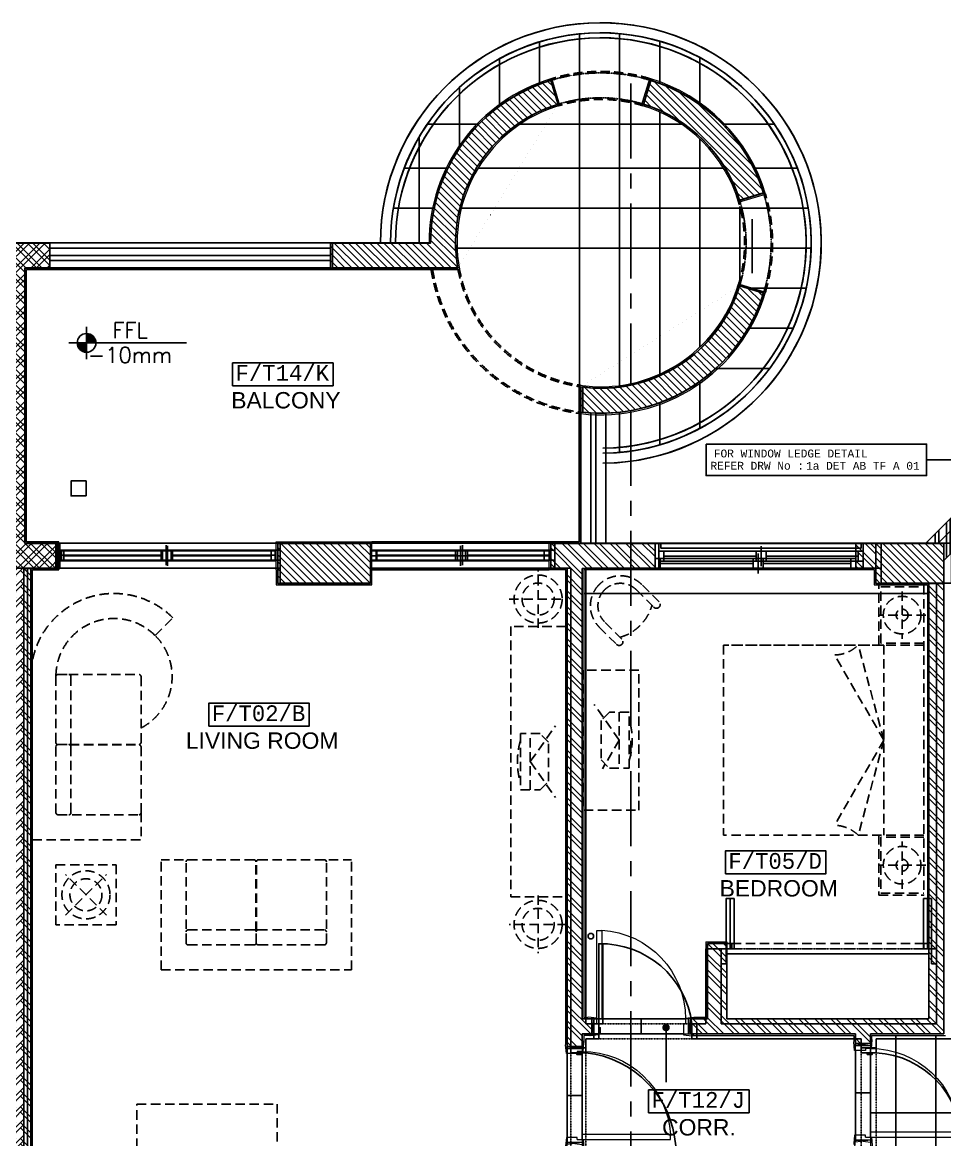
# Model space of a CAD drawing. Header units: millimetres. Extents: x 186805 to 449048, y 2167 to 51540.
# Drawn here: x 277169 to 286376, y 40375 to 51536 of the extents above; entities that cross this region are included whole.
import ezdxf
from ezdxf.enums import TextEntityAlignment as Align

# ---------------------------------------------------------------- set-up
doc = ezdxf.new("R2010")
doc.units = ezdxf.units.MM
for name, pattern in [('BC$0$DASHDOT2', [0.5, 0.25, -0.125, 0, -0.125]), ('BC$0$HIDDEN2', [0.1875, 0.125, -0.0625]), ('BC$0$XR-BAS2-BLOCK-B$1$CENTER', [2, 1.25, -0.25, 0.25, -0.25]), ('HIDDEN2', [0.1875, 0.125, -0.0625])]:
    doc.linetypes.add(name, pattern=pattern)
doc.layers.get('0').update_dxf_attribs({"linetype": 'CONTINUOUS'})
for name, color, linetype, lineweight in [('0-60x60-C', 3, 'CONTINUOUS', 13), ('0-akl-plasterline', 9, 'CONTINUOUS', 13), ('LINE .05 P.05', 11, 'CONTINUOUS', 5)]:
    doc.layers.add(name, color=color, linetype=linetype, lineweight=lineweight)
for name, color, linetype in [('0-AKL-P1TILES', 8, 'CONTINUOUS'), ('A-ABOV', 1, 'HIDDEN2'), ('A-ABOVE DOOR', 1, 'HIDDEN2'), ('A-CONC-BLDG', 6, 'CONTINUOUS'), ('A-CORNICHE', 9, 'CONTINUOUS'), ('a-door', 4, 'CONTINUOUS'), ('A-FLORRAIL', 92, 'CONTINUOUS'), ('A-LEVEL', 43, 'CONTINUOUS'), ('A-ROOM_ID', 3, 'CONTINUOUS'), ('A-ROOM_NBR', 40, 'CONTINUOUS'), ('a-wall', 140, 'CONTINUOUS'), ('A-WIND', 4, 'CONTINUOUS'), ('ALAN', 6, 'CONTINUOUS'), ('BC$0$A-BALC', 8, 'CONTINUOUS'), ('BC-A-ABOV', 8, 'BC$0$HIDDEN2'), ('BC-A-AXES', 20, 'BC$0$DASHDOT2'), ('BC-A-HATCH', 8, 'CONTINUOUS'), ('BC-A-wall', 6, 'CONTINUOUS'), ('BC-A-WINDOW', 2, 'CONTINUOUS'), ('BC-dim', 1, 'CONTINUOUS'), ('TC$0$Nak_Tiletag', 3, 'CONTINUOUS'), ('TC-FLOORING', 41, 'CONTINUOUS')]:
    doc.layers.add(name, color=color, linetype=linetype)
doc.styles.add('ROMANS', font='ROMANS.shx', dxfattribs={"width": 0.8})
doc.styles.add('SITE SURVEY ROOM$0$SITE SURVEY ROOM$0$XREF1$0$XREF1$0$XREF1$0$paris 2-3-4.DWG124$0$guest room-2$0$FINAL DRGS1$0$C2', font='swissk.ttf', dxfattribs={"height": 0.4})
doc.styles.add('style1', font='monos.ttf')
doc.styles.add('TC$0$Standard', font='txt')
doc.dimstyles.new('TC$0$POINTER', dxfattribs={"dimtxt": 80, "dimasz": 120, "dimexe": 20, "dimexo": 20, "dimgap": 20, "dimtad": 1, "dimdec": 0, "dimtxsty": 'TC$0$Standard', "dimcen": 2.5, "dimadec": 0, "dimazin": 0, "dimtfac": 1, "dimtdec": 0, "dimtix": 1, "dimtmove": 1, "dimatfit": 3, "dimldrblk": 'TC$0$_Dot', "dimfxl": 1, "dimarcsym": 0})
pattern_1 = [(315, (-189031.626, 11508.82), (-35.355339, -35.355339), [])]
pattern_2 = [(315, (-189031.63, 11508.82), (-79.54951, -79.54951), []), (315, (-188978.59, 11508.82), (-79.54951, -79.54951), [])]

# ---------------------------------------------------------------- blocks, each defined once
blk = doc.blocks.new('A$C7C4A1575')
at = {"layer": 'A-ABOV', "color": 8}
for radius, start, end in [(1700, 342.8954, 17.1046), (1450, 342.8954, 17.1046), (1450, 252.8954, 287.1046), (1700, 252.8954, 287.1046)]:
    blk.add_arc((52445, 2200), radius, start, end, dxfattribs=at)
at = {"layer": 'A-ABOVE DOOR', "color": 8}
for p, q in [((55045, 11320), (55045, 10240)), ((55195, 11320), (55195, 10240)), ((52145, 10240), (52145, 11270)), ((52295, 10240), (52295, 11270)), ((53405, 10150), (52375, 10150)), ((52375, 10000), (53405, 10000)), ((55795, 9250), (53645, 9250))]:
    blk.add_line(p, q, dxfattribs=at)
at = {"layer": 'A-ABOVE DOOR', "color": 8, "linetype": 'Continuous'}
for p, q in [((47005, 5450), (49245, 5450)), ((51985, 5450), (50145, 5450)), ((55065, 5450), (53025, 5450)), ((47005, 5200), (49245, 5200)), ((51985, 5200), (50145, 5200)), ((53025, 5200), (55065, 5200))]:
    blk.add_line(p, q, dxfattribs=at)
at = {"layer": 'A-CONC-BLDG', "color": 8}
for points in [[(50145, 5600), (50145, 5200), (49245, 5200), (49245, 5600)], [(55945, 5600), (55945, 5200), (55245, 5200), (55245, 5600)]]:
    blk.add_lwpolyline(points, close=True, dxfattribs=at)
for points in [[(54070, 2700), (53831, 2626, 0.3641), (52265, 3639), (52265, 3890, -0.358906)], [(52019, 814), (51945, 575, -0.329244), (50745, 2200), (49765, 2200), (49765, 2450), (51017, 2450, 0.377986)], [(52945, 575), (52872, 814, 0.248358), (53831, 1774), (54070, 1700, -0.248358)]]:
    blk.add_lwpolyline(points, format="xyb", close=True, dxfattribs=at)
at = {"layer": 'A-CORNICHE', "color": 8}
for radius, end in [(2200, 89.4792), (2100, 89.4544), (2050, 89.4411)]:
    blk.add_arc((52445, 2200), radius, 180, end, dxfattribs=at)
at = {"layer": 'a-door', "color": 8, "lineweight": -3}
for points in [[(52145, 10290), (52145, 10240), (52295, 10240), (52295, 10290)], [(55045, 10290), (55045, 10240), (55195, 10240), (55195, 10290)], [(55105, 10290), (55105, 10305), (55155, 10305), (55155, 10290)], [(52375, 10150), (52425, 10150), (52425, 10000), (52375, 10000)], [(53355, 10150), (53405, 10150), (53405, 10000), (53355, 10000)], [(53775, 9250), (53735, 9250), (53735, 8750), (53775, 8750)]]:
    blk.add_lwpolyline(points, close=True, dxfattribs=at)
for points in [[(52205, 10290), (52205, 10305), (52255, 10305), (52255, 10290)], [(52425, 10090), (52440, 10090), (52440, 10040), (52425, 10040)], [(53355, 10090), (53340, 10090), (53340, 10040), (53355, 10040)], [(52425, 10000), (52465, 10000), (52465, 9200), (52425, 9200), (52425, 10000)], [(53695, 9400), (53645, 9400), (53645, 9250), (53695, 9250)], [(53735, 8750), (53695, 8750), (53695, 9400)], [(55745, 9400), (55745, 8750), (55665, 8750)], [(55745, 9400), (55795, 9400), (55795, 9250), (55745, 9250)], [(53695, 9250), (53735, 9250)], [(53709, 9250), (53749, 9250)], [(55665, 8750), (55665, 9250)], [(55745, 9250), (55665, 9250)], [(55759, 9250), (55679, 9250)], [(55705, 9250), (55705, 8750)]]:
    blk.add_lwpolyline(points, dxfattribs=at)
for centre, radius, start, end in [((52187, 11292), 1008, 276.1673, 355.9172), ((55141, 11198), 910, 273.3981, 358.8614), ((52443, 10120), 920, 268.8878, 352.5174)]:
    blk.add_arc(centre, radius, start, end, dxfattribs=at)
at = {"layer": 'A-FLORRAIL', "color": 8}
for p, q in [((52245, 3850), (52245, 5200)), ((52345, 3898), (52345, 5200)), ((49745, 2450), (46945, 2450)), ((49745, 2375), (46945, 2375)), ((49745, 2325), (46945, 2325))]:
    blk.add_line(p, q, dxfattribs=at)
at = {"layer": 'a-wall', "color": 8}
for p, q in [((46720, 13100), (46720, 5450)), ((52145, 10240), (52145, 5450)), ((52145, 10240), (52295, 10240)), ((52295, 10240), (52295, 10150)), ((55045, 10240), (55195, 10240)), ((55045, 10150), (55045, 10240)), ((55195, 10240), (55195, 10150)), ((52375, 10150), (52295, 10150)), ((52375, 10000), (52375, 10150)), ((53405, 10150), (55045, 10150)), ((53405, 10150), (53405, 10000)), ((55195, 10150), (55945, 10150)), ((52295, 10000), (52375, 10000)), ((52295, 5450), (52295, 10000)), ((53405, 10000), (53495, 10000)), ((53495, 10000), (53495, 9250)), ((55795, 10000), (53645, 10000)), ((53645, 9250), (53645, 10000)), ((55795, 5600), (55795, 10000)), ((53495, 9250), (53645, 9250)), ((47005, 5450), (46185, 5450)), ((47005, 5450), (47005, 5200)), ((51985, 5450), (51985, 5200)), ((52145, 5450), (51985, 5450)), ((53025, 5450), (52295, 5450)), ((53025, 5200), (53025, 5450)), ((55245, 5450), (55065, 5450)), ((55065, 5450), (55065, 5200)), ((47005, 5200), (46695, 5200)), ((46695, 5200), (46695, 2450)), ((51985, 5200), (53025, 5200)), ((55065, 5200), (55245, 5200)), ((55814, 5200), (56100, 4914)), ((46695, 2450), (46945, 2450)), ((46945, 2450), (46945, 2200)), ((46595, 2200), (46945, 2200))]:
    blk.add_line(p, q, dxfattribs=at)
at = {"layer": 'A-WIND', "color": 8}
for p, q in [((47005, 5370), (49245, 5370)), ((47061, 5370), (47061, 5270)), ((48055, 5370), (48055, 5270)), ((48105, 5220), (48105, 5420)), ((48155, 5370), (48155, 5270)), ((49195, 5370), (49195, 5270)), ((49195, 5370), (49195, 5270)), ((50145, 5370), (51985, 5370)), ((50201, 5370), (50201, 5270)), ((51015, 5370), (51015, 5270)), ((51065, 5220), (51065, 5420)), ((51115, 5370), (51115, 5270)), ((51935, 5370), (51935, 5270)), ((51935, 5370), (51935, 5270)), ((53025, 5380), (55065, 5380)), ((53075, 5380), (53075, 5280)), ((53995, 5380), (53995, 5280)), ((54045, 5230), (54045, 5430)), ((54095, 5380), (54095, 5280)), ((55015, 5380), (55015, 5280)), ((47005, 5270), (49245, 5270)), ((48055, 5320), (47061, 5320)), ((49195, 5320), (48155, 5320)), ((50145, 5270), (51985, 5270)), ((51015, 5320), (50201, 5320)), ((51935, 5320), (51115, 5320)), ((53025, 5280), (55065, 5280)), ((53995, 5330), (53075, 5330)), ((55015, 5330), (54095, 5330))]:
    blk.add_line(p, q, dxfattribs=at)
at = {"layer": 'ALAN', "color": 8}
for p, q in [((53045, 5200), (53045, 5250)), ((53045, 5250), (55045, 5250)), ((55045, 5250), (55045, 5200)), ((52495, 3900), (52495, 5200)), ((52495, 5200), (53045, 5200)), ((55045, 5200), (55814, 5200)), ((55814, 5200), (56114, 4900)), ((42445, 2200), (50745, 2200))]:
    blk.add_line(p, q, dxfattribs=at)
blk = doc.blocks.new('A$C32DD6ECA')
at = {"layer": '0-60x60-C', "color": 16, "xscale": 0.0418312498368323, "yscale": 0.0418312498368323, "zscale": 0.0418312498368323, "rotation": 180}
blk.add_blockref('A$C7C4A1575', (4397.08, 2202.64), dxfattribs=at)
blk = doc.blocks.new('A$C02E0000E')
at = {"layer": 'LINE .05 P.05'}
for p, q in [((17, 960), (17, 1030)), ((167, 1010), (17, 1030)), ((17, 1010), (167, 1030)), ((167, 1010), (17, 1010)), ((167, 980), (167, 1030)), ((117, 960), (17, 960)), ((117, 980), (117, 960)), ((117, 980), (167, 980)), ((172, 980), (161, 980)), ((167, 985), (167, 974)), ((17, 120), (17, 50)), ((117, 120), (17, 120)), ((117, 100), (117, 120)), ((167, 50), (17, 70)), ((17, 50), (167, 70)), ((17, 70), (167, 70)), ((167, 100), (117, 100)), ((167, 50), (167, 100))]:
    blk.add_line(p, q, dxfattribs=at)
for points in [[(0, 1045), (7, 1060), (15, 1060), (15, 960), (8, 960)], [(184, 1065), (176, 1080), (169, 1080), (169, 980), (176, 980)], [(167, 930), (167, 980), (1047, 980), (1047, 930)], [(0, 35), (7, 20), (15, 20), (15, 120), (8, 120)], [(184, 15), (176, 0), (169, 0), (169, 100), (176, 100)]]:
    blk.add_lwpolyline(points, close=True, dxfattribs=at)
blk.add_circle((167, 980), 2.95, dxfattribs=at)
blk.add_arc((169, 979), 879, 269.839, 356.8114, dxfattribs=at)
blk = doc.blocks.new('A$C2F7E2BB4')
at = {"layer": 'LINE .05 P.05'}
for p, q in [((120, 1035), (50, 1035)), ((70, 885), (50, 1035)), ((70, 1035), (50, 885)), ((70, 885), (70, 1035)), ((120, 935), (120, 1035)), ((965, 1035), (1035, 1035)), ((965, 935), (965, 1035)), ((1035, 885), (1015, 1035)), ((1035, 1035), (1015, 885)), ((1015, 1035), (1015, 885)), ((100, 935), (120, 935)), ((100, 935), (100, 885)), ((985, 935), (965, 935)), ((985, 885), (985, 935)), ((100, 885), (50, 885)), ((95, 885), (106, 885)), ((100, 880), (100, 891)), ((1035, 885), (985, 885))]:
    blk.add_line(p, q, dxfattribs=at)
for points in [[(35, 1052), (20, 1044), (20, 1037), (120, 1037), (120, 1044)], [(1050, 1052), (1065, 1044), (1065, 1037), (965, 1037), (965, 1044)], [(15, 868), (0, 875), (0, 883), (100, 883), (100, 876)], [(150, 885), (100, 885), (100, 0), (150, 0)], [(1070, 868), (1085, 875), (1085, 883), (985, 883), (985, 876)]]:
    blk.add_lwpolyline(points, close=True, dxfattribs=at)
blk.add_circle((100, 885), 2.95, dxfattribs=at)
blk.add_arc((101, 882), 884, 273.16, 0.1702, dxfattribs=at)
blk = doc.blocks.new('A$C5934653C')
at = {"layer": 'LINE .05 P.05'}
for p, q in [((17, 966), (17, 1036)), ((167, 1016), (17, 1036)), ((17, 1016), (167, 1036)), ((167, 1016), (17, 1016)), ((167, 986), (167, 1036)), ((117, 966), (17, 966)), ((117, 986), (117, 966)), ((117, 986), (167, 986)), ((172, 986), (161, 986)), ((167, 991), (167, 980)), ((17, 120), (17, 50)), ((117, 120), (17, 120)), ((117, 100), (117, 120)), ((167, 50), (17, 70)), ((17, 50), (167, 70)), ((17, 70), (167, 70)), ((167, 100), (117, 100)), ((167, 50), (167, 100))]:
    blk.add_line(p, q, dxfattribs=at)
for points in [[(0, 1051), (8, 1066), (15, 1066), (15, 966), (8, 966)], [(184, 1071), (177, 1086), (169, 1086), (169, 986), (176, 986)], [(167, 936), (167, 986), (1052, 986), (1052, 936)], [(0, 35), (8, 20), (15, 20), (15, 120), (8, 120)], [(184, 15), (177, 0), (169, 0), (169, 100), (176, 100)]]:
    blk.add_lwpolyline(points, close=True, dxfattribs=at)
blk.add_circle((167, 986), 2.95, dxfattribs=at)
blk.add_arc((169, 985), 885, 269.8862, 356.852, dxfattribs=at)
blk = doc.blocks.new('TC$0$_Dot')
at = {"color": 0, "linetype": 'ByBlock', "lineweight": -2}
blk.add_line((-0.5, 0), (-1, 0), dxfattribs=at)
at = {"color": 0, "linetype": 'ByBlock', "const_width": 0.5}
blk.add_lwpolyline([(-0.25, 0, 1), (0.25, 0, 1)], format="xyb", close=True, dxfattribs=at)
blk = doc.blocks.new('SYM52')
for points in [[(0, 0), (-150, 0, 0.414214), (0, -150)], [(150, 0, 0.414214), (0, 150), (0, 0)]]:
    blk.add_hatch(color=0).paths.add_polyline_path(points)
at = {"color": 0, "linetype": 'ByBlock'}
for p, q in [((0, 260), (0, 150)), ((-286, 0), (1606, 0)), ((0, 150), (0, 0)), ((0, 0), (0, -260))]:
    blk.add_line(p, q, dxfattribs=at)
blk.add_circle((0, 0), 150, dxfattribs=at)
at = {"color": 0, "style": 'ROMANS'}
blk.add_attdef('LINE-1', (210, 110), '', height=250, rotation=0, dxfattribs=at)
blk.add_attdef('LINE-2', (210, -343), '', height=250, dxfattribs=at)
blk = doc.blocks.new('A$C7DAB1636')
at = {"layer": 'BC-A-HATCH'}
h = blk.add_hatch(dxfattribs=at)
h.set_pattern_fill('ANSI31', color=1, scale=400, style=0)
h.set_pattern_definition(pattern_1)
edge = h.paths.add_edge_path()
edge.add_ellipse((16917.4, 21012.1), major_axis=(-1202.1, -1202.1), ratio=1, start_angle=38.24367, end_angle=117.89536)
edge.add_line((18542.2, 20512.1), (18303.3, 20585.6))
edge.add_ellipse((16917.4, 21012.1), major_axis=(1025.3, -1025.3), ratio=1, start_angle=-52.92814, end_angle=27.89536, ccw=False)
edge.add_line((16717.4, 19575.9), (16717.4, 19323.9))
edge = h.paths.add_edge_path()
edge.add_ellipse((16917.4, 21012.1), major_axis=(-1025.3, -1025.3), ratio=1, start_angle=152.10464, end_angle=207.89536, ccw=False)
edge.add_line((18303.3, 21438.5), (18542.2, 21512.1))
edge.add_ellipse((16917.4, 21012.1), major_axis=(-1202.1, -1202.1), ratio=1, start_angle=152.10464, end_angle=207.89536)
edge.add_line((17417.4, 22636.9), (17343.9, 22397.9))
edge = h.paths.add_edge_path()
edge.add_line((15217.4, 21012.1), (14217.4, 21012.1))
edge.add_line((14217.4, 21012.1), (14217.4, 20762.1))
edge.add_line((14217.4, 20762.1), (15489.1, 20762.1))
edge.add_ellipse((16917.4, 21012.1), major_axis=(1025.3, -1025.3), ratio=1, start_angle=152.10464, end_angle=234.92819, ccw=False)
edge.add_line((16491, 22397.9), (16417.4, 22636.9))
edge.add_ellipse((16917.4, 21012.1), major_axis=(1202.1, -1202.1), ratio=1, start_angle=152.10464, end_angle=225)
h = blk.add_hatch(dxfattribs=at)
h.set_pattern_fill('ANSI32', color=256, scale=300, style=0)
h.set_pattern_definition([(315, (-72400.94, 14410.72), (-79.54951, -79.54951), []), (315, (-72347.9, 14410.72), (-79.54951, -79.54951), [])])
h.paths.add_polyline_path([(15050.4, 5552.1), (14667.4, 5552.1), (14667.4, 5282.1), (13217.4, 5282.1), (13217.4, 5382.1), (13367.4, 5382.1), (13367.4, 5552.1), (10427.4, 5552.1), (10427.4, 6361.8), (10977.4, 6361.8), (10977.4, 17762.1), (10617.4, 17762.1), (10617.4, 18012.1), (10967.4, 18012.1), (10967.4, 20762.1), (10717.4, 20762.1), (10717.4, 21012.1), (11417.4, 21012.1), (11417.4, 20762.1), (11167.4, 20762.1), (11167.4, 18012.1), (11492.4, 18012.1), (11492.4, 17762.1), (11227.4, 17762.1), (11227.4, 10212.1), (11952.4, 10212.1), (11952.4, 10062.1), (11227.4, 10062.1), (11227.4, 6361.8), (11827.4, 6361.8), (11827.4, 5761.8), (14482.4, 5761.8), (14482.4, 7774.1), (14617.4, 7774.1), (14617.4, 5752.1), (15050.4, 5752.1)])
h.paths.add_polyline_path([(11727.4, 5752.1), (11727.4, 6261.8), (11227.4, 6261.8), (10577.4, 6261.8), (10577.4, 5752.1)], flags=16)
h.paths.add_polyline_path([(11127.4, 6361.8), (11127.4, 17762.1), (11077.4, 17762.1), (11077.4, 6361.8)], flags=17)
h = blk.add_hatch(dxfattribs=at)
h.set_pattern_fill('ANSI32', color=256, scale=300, angle=45, style=0)
h.set_pattern_definition([(270, (-189031.63, 11508.82), (-112.5, -2e-14), []), (270, (-188994.13, 11471.32), (-112.5, -2e-14), [])])
h.paths.add_polyline_path([(20342.4, 17842.1), (20342.4, 18012.1), (20158.9, 18012.1), (20519.2, 18372.4), (20696, 18195.6)])
h = blk.add_hatch(dxfattribs=at)
h.set_pattern_fill('ANSI31', color=1, scale=400, style=0)
h.set_pattern_definition(pattern_1)
h.paths.add_polyline_path([(14617.4, 17612.1), (14617.4, 18012.1), (13692.4, 18012.1), (13692.4, 17612.1)])
h = blk.add_hatch(dxfattribs=at)
h.set_pattern_fill('ANSI32', color=256, scale=300, style=0)
h.set_pattern_definition(pattern_2)
h.paths.add_polyline_path([(17459.4, 17762.1), (16732.4, 17762.1), (16732.4, 13262.1), (16827.4, 13262.1), (16827.4, 13112.1), (16732.4, 13112.1), (16732.4, 12987.1), (16582.4, 12987.1), (16582.4, 17762.1), (16417.4, 17762.1), (16417.4, 18012.1), (17459.4, 18012.1)])
h = blk.add_hatch(dxfattribs=at)
h.set_pattern_fill('ANSI32', color=256, scale=300, style=0)
h.set_pattern_definition(pattern_2)
h.paths.add_polyline_path([(19662.4, 17762.1), (19462.4, 17762.1), (19462.4, 18012.1), (19662.4, 18012.1)])
h = blk.add_hatch(dxfattribs=at)
h.set_pattern_fill('ANSI31', color=1, scale=400, style=0)
h.set_pattern_definition(pattern_1)
h.paths.add_polyline_path([(20342.4, 17612.1), (19662.4, 17612.1), (19662.4, 18012.1), (20342.4, 18012.1)])
h = blk.add_hatch(dxfattribs=at)
h.set_pattern_fill('ANSI32', color=256, scale=300, style=0)
h.set_pattern_definition(pattern_2)
h.paths.add_polyline_path([(20342.4, 13112.1), (19609.4, 13112.1), (19609.4, 13017.6), (19459.4, 13017.6), (19459.4, 13112.1), (17812.4, 13112.1), (17812.4, 13262.1), (17982.4, 13262.1), (17982.4, 14017.1), (18174.4, 14017.1), (18174.4, 13962.1), (18174.4, 13262.1), (20192.4, 13262.1), (20192.4, 17612.1), (20342.4, 17612.1)])
at = {"layer": '0-AKL-P1TILES'}
for p, q in [((17104.9, 19589.4), (17104.9, 23103.7)), ((16304.9, 22597.9), (16304.9, 23020.7)), ((16704.9, 19421.6), (16704.9, 23101.3)), ((17504.9, 22607.3), (17504.9, 23028.2)), ((15904.9, 22377.6), (15904.9, 22851.8)), ((17904.9, 22395.8), (17904.9, 22865.4)), ((15504.9, 21958), (15504.9, 22566)), ((17504.9, 19702.8), (17504.9, 22321.3)), ((15185.1, 22199.1), (15700.5, 22199.1)), ((16111.1, 22199.1), (17723.8, 22199.1)), ((16704.9, 18027.1), (16704.9, 22192.2)), ((18134.4, 22199.1), (18649.8, 22199.1)), ((15104.9, 21012.1), (15104.9, 22072.6)), ((17904.9, 19970.9), (17904.9, 22053.2)), ((14955.5, 21761.1), (15391.3, 21761.1)), ((15693.4, 21761.1), (18141.5, 21761.1)), ((18443.5, 21761.1), (18879.3, 21761.1)), ((14846.6, 21361.1), (15253.6, 21361.1)), ((15525.5, 21361.1), (18988.2, 21361.1)), ((18304.9, 20645.9), (18304.9, 21378.2)), ((18429.4, 20713.3), (18429.4, 21249.5)), ((15482.6, 20961.1), (19016.8, 20961.1)), ((18279.7, 20561.1), (18295.5, 20561.1)), ((18383, 20561.1), (18968.4, 20561.1)), ((18389.1, 20161.1), (18837.3, 20161.1)), ((18068.5, 19761.1), (18604.1, 19761.1)), ((17904.9, 19158.7), (17904.9, 19628.3)), ((17104.9, 18920.4), (17104.9, 19322.4)), ((17504.9, 18995.9), (17504.9, 19416.8)), ((14632.4, 18027.1), (16402.4, 18027.1)), ((14617.4, 17887.1), (16417.4, 17887.1)), ((16402.4, 17747.1), (14632.4, 17747.1)), ((16747.4, 17512.1), (20177.4, 17512.1)), ((18174.4, 13912.1), (20192.4, 13912.1)), ((19861.8, 11952.1), (19861.8, 13097.1)), ((20261.8, 11952.1), (20261.8, 13097.1)), ((19609.4, 12324.6), (22061.3, 12324.6))]:
    blk.add_line(p, q, dxfattribs=at)
at = {"layer": '0-AKL-P1TILES', "color": 4}
blk.add_lwpolyline([(11779.4, 18486.1), (11629.4, 18486.1), (11629.4, 18636.1), (11779.4, 18636.1)], close=True, dxfattribs=at)
at = {"layer": '0-akl-plasterline', "color": 61}
for p, q in [((16509.7, 22387.9), (16427.4, 22655.5)), ((17325.1, 22387.9), (17407.5, 22655.5)), ((18293.3, 21419.7), (18560.9, 21502.1)), ((11182.4, 20747.1), (15507.1, 20747.1)), ((11182.4, 18027.1), (11182.4, 20747.1)), ((18293.3, 20604.4), (18560.9, 20522)), ((16702.4, 18027.1), (16702.4, 19593.2)), ((11507.4, 18027.1), (11182.4, 18027.1)), ((11507.4, 17747.1), (11507.4, 18027.1)), ((13677.4, 18027.1), (14632.4, 18027.1)), ((13677.4, 17747.1), (13677.4, 18027.1)), ((14632.4, 17747.1), (14632.4, 18027.1)), ((16402.4, 17747.1), (16402.4, 18027.1)), ((16702.4, 18027.1), (16402.4, 18027.1)), ((11242.4, 10227.1), (11242.4, 17747.1)), ((11242.4, 17747.1), (11507.4, 17747.1)), ((16567.4, 17747.1), (16402.4, 17747.1)), ((16567.4, 13006.1), (16567.4, 17747.1)), ((19647.4, 17747.1), (16747.4, 17747.1)), ((16747.4, 17747.1), (16747.4, 13277.1)), ((20177.4, 17597.1), (20177.4, 14017.1)), ((17967.4, 14032.1), (17967.4, 13277.1)), ((17967.4, 14032.1), (18174.4, 14032.1)), ((18174.4, 14032.1), (18174.4, 14017.1)), ((16747.4, 13277.1), (16788.2, 13277.1)), ((17967.4, 13277.1), (17851.6, 13277.1)), ((16747.4, 13097.1), (16747.4, 13026.3)), ((16808.2, 13097.1), (16747.4, 13097.1)), ((17831.5, 13097.1), (19444.4, 13097.1)), ((19444.4, 13097.1), (19444.4, 13036.6)), ((19624.4, 13097.1), (20357.4, 13097.1)), ((19624.4, 13056.8), (19624.4, 13097.1))]:
    blk.add_line(p, q, dxfattribs=at)
for points in [[(13677.4, 17747.1), (13677.4, 17597.1), (14632.4, 17597.1), (14632.4, 17747.1)], [(19647.4, 17747.1), (19647.4, 17597.1), (20177.4, 17597.1)]]:
    blk.add_lwpolyline(points, dxfattribs=at)
for radius, start, end in [(1715, 106.6035, 180), (1715, 16.6035, 73.3965), (1435, 106.50571, 190.64183), (1435, 16.50571, 73.49429), (1435, 261.38317, 343.49429), (1715, 263.30304, 343.3965)]:
    blk.add_arc((16917.4, 21012.1), radius, start, end, dxfattribs=at)
at = {"layer": 'A-ROOM_NBR'}
for points in [[(13240.6, 19587.1), (14244.3, 19587.1), (14244.3, 19815.2), (13240.6, 19815.2)], [(13003.1, 16187.1), (14006.8, 16187.1), (14006.8, 16415.2), (13003.1, 16415.2)], [(18160.6, 14712.1), (19164.3, 14712.1), (19164.3, 14940.2), (18160.6, 14940.2)], [(17394.1, 12324.6), (18397.8, 12324.6), (18397.8, 12552.7), (17394.1, 12552.7)]]:
    blk.add_lwpolyline(points, close=True, dxfattribs=at)
at = {"layer": 'a-wall', "color": 1}
blk.add_lwpolyline([(17968.7, 19003.7), (20170.3, 19003.7), (20170.3, 18690.3), (17968.7, 18690.3)], close=True, dxfattribs=at)
at = {"layer": 'BC$0$A-BALC', "color": 2}
blk.add_arc((16917.4, 21012.1), 2200, 271.30229, 180, dxfattribs=at)
blk.add_arc((16917.4, 21012.1), 2200, 271.30229, 180, dxfattribs=at)
at = {"layer": 'BC$0$A-BALC', "color": 1}
for radius, start in [(2100, 271.36431), (2100, 271.36431), (2050, 271.3976), (2050, 271.3976)]:
    blk.add_arc((16917.4, 21012.1), radius, start, 180, dxfattribs=at)
at = {"layer": 'BC-A-ABOV', "ltscale": 750}
for p, q in [((16291.2, 17168.7), (16291.2, 17744.7)), ((19925.4, 17533), (19925.4, 17059.3)), ((20142.4, 17597.1), (20142.4, 14497.1)), ((16003.2, 17456.7), (16579.2, 17456.7)), ((12467.7, 17092.3), (12644.5, 17269.1)), ((20162.3, 17296.1), (19688.5, 17296.1)), ((19742.4, 16997.1), (18142.4, 16997.1)), ((20142.4, 16997.1), (18142.4, 16997.1)), ((18142.4, 16997.1), (18142.4, 15097.1)), ((19742.4, 16047.1), (19487.9, 16997.1)), ((19742.4, 16997.1), (19742.4, 15097.1)), ((19742.4, 16047.1), (19251.7, 16897.1)), ((11227.4, 16702.1), (11227.4, 15052.1)), ((11477.4, 16682.1), (11477.4, 16022.1)), ((11497.4, 16702.1), (11607.4, 16702.1)), ((11607.4, 16702.1), (12307.4, 16702.1)), ((11627.4, 16682.1), (11627.4, 16022.1)), ((12327.4, 16024.6), (12327.4, 16682.1)), ((17101.4, 16047.1), (16851.4, 16403.5)), ((17101.4, 16327.1), (17101.4, 15767.1)), ((16213.4, 15832.3), (16463.4, 16188.8)), ((16213.4, 15552.3), (16213.4, 16112.3)), ((11477.4, 15322.1), (11477.4, 15982.1)), ((11497.4, 16002.1), (11607.4, 16002.1)), ((11617.1, 16004.6), (12307.4, 16004.6)), ((11617.1, 15999.6), (12307.4, 15999.6)), ((11627.4, 15982.1), (11627.4, 15322.1)), ((12327.4, 15979.6), (12327.4, 15322.1)), ((17101.4, 16047.1), (16933.4, 15761.5)), ((19742.4, 16047.1), (19251.7, 15197.1)), ((19742.4, 16047.1), (19487.9, 15097.1)), ((16213.4, 15832.3), (16463.4, 15475.8)), ((11497.4, 15302.1), (12307.4, 15302.1)), ((12327.4, 15322.1), (12327.4, 15052.1)), ((20142.4, 15097.1), (18142.4, 15097.1)), ((11242.4, 15052.1), (12327.4, 15052.1)), ((19925.4, 14561.1), (19925.4, 15034.8)), ((12527.4, 13752.1), (12527.4, 14852.1)), ((13454.9, 14852.1), (12527.4, 14852.1)), ((13499.9, 14852.1), (14427.4, 14852.1)), ((14427.4, 13752.1), (14427.4, 14852.1)), ((12777.4, 14022.1), (12777.4, 14832.1)), ((13474.9, 14141.7), (13474.9, 14832.1)), ((13479.9, 14141.7), (13479.9, 14832.1)), ((14177.4, 14022.1), (14177.4, 14832.1)), ((20162.3, 14798), (19688.5, 14798)), ((11573.8, 14298.4), (11981.1, 14705.7)), ((11981.1, 14298.4), (11573.8, 14705.7)), ((16291.2, 14495.1), (16291.2, 13919.1)), ((16579.2, 14207.1), (16003.2, 14207.1)), ((12797.4, 14152.1), (13457.4, 14152.1)), ((13477.4, 14022.1), (13477.4, 14132.1)), ((13497.4, 14152.1), (14157.4, 14152.1)), ((12797.4, 14002.1), (13457.4, 14002.1)), ((14157.4, 14002.1), (13497.4, 14002.1)), ((18224.4, 14017.1), (20142.4, 14017.1)), ((18224.4, 13962.1), (20142.4, 13962.1)), ((12527.4, 13752.1), (14427.4, 13752.1))]:
    blk.add_line(p, q, dxfattribs=at)
blk.add_lwpolyline([(16954.4, 17229.7, -0.4142136), (16954.4, 17547.9), (16954.7, 17548.2, -0.4142136), (17272.9, 17548.2), (17445.8, 17375.3, 1), (17498.8, 17428.3), (17325.9, 17601.3, 0.4142136), (16901.6, 17601.3), (16901.3, 17601, 0.4142136), (16901.3, 17176.7), (17074.3, 17003.8, 1), (17127.3, 17056.8)], format="xyb", close=True, dxfattribs=at)
for points in [[(19692.4, 16997.1), (19692.4, 16997.1), (19692.4, 17597.1), (20142.4, 17597.1)], [(20142.4, 17017.1), (19712.4, 17017.1), (19712.4, 17577.1), (20142.4, 17577.1)], [(19692.4, 15097.1), (19692.4, 15097.1), (19692.4, 14497.1), (20142.4, 14497.1)], [(20142.4, 15077.1), (19712.4, 15077.1), (19712.4, 14517.1), (20142.4, 14517.1)]]:
    blk.add_lwpolyline(points, dxfattribs=at)
for points in [[(16017.4, 17181.9), (16017.4, 14481.9), (16567.4, 14481.9), (16567.4, 17181.9)], [(17297.4, 15347.1), (17297.4, 16747.1), (16747.4, 16747.1), (16747.4, 15347.1)], [(16919.4, 16243.1), (16919.4, 15851.1), (17003.4, 15767.1), (17199.4, 15767.1), (17199.4, 16327.1), (17003.4, 16327.1)], [(16395.4, 15636.3), (16395.4, 16028.3), (16311.4, 16112.3), (16115.4, 16112.3), (16115.4, 15552.3), (16311.4, 15552.3)], [(12077.4, 14802.1), (12077.4, 14202.1), (11477.4, 14202.1), (11477.4, 14802.1)], [(12285.9, 12412.1), (13685.9, 12412.1), (13685.9, 11412.1), (12285.9, 11412.1)]]:
    blk.add_lwpolyline(points, close=True, dxfattribs=at)
for centre, radius in [((16291.2, 17456.7), 240), ((16291.2, 17456.7), 160), ((19925.4, 17296.1), 187.9), ((19925.4, 17296.1), 59.4), ((19925.4, 14798), 187.9), ((19925.4, 14798), 59.4), ((11777.4, 14502.1), 240), ((11777.4, 14502.1), 160), ((16291.2, 14207.1), 240), ((16291.2, 14207.1), 160)]:
    blk.add_circle(centre, radius, dxfattribs=at)
at = {"layer": 'BC-A-ABOV', "color": 7, "ltscale": 725}
for radius, start, end in [(1715, 73.40092, 106.59908), (1700, 73.40092, 106.59908), (1435, 72.89536, 107.10464), (1450, 73.48809, 106.51191), (1435, 342.89536, 17.10464), (1700, 343.40092, 16.59908), (1715, 343.40092, 16.59908), (1450, 343.48809, 16.51191), (1435, 189.92819, 262.07186), (1715, 188.96797, 262.73431), (1700, 188.96797, 262.73431), (1450, 190.53048, 261.47298)]:
    blk.add_arc((16917.4, 21012.1), radius, start, end, dxfattribs=at)
at = {"layer": 'BC-A-ABOV', "ltscale": 750}
for centre, radius, start, end in [((12057.4, 16682.1), 830.2, 45, 181.38035), ((16980.3, 17522.3), 466.1, 286.10345, 343.89655), ((12057.4, 16682.1), 580.2, 45, 181.38035), ((12057.4, 16682.1), 580.2, 297.73119, 45), ((19245.2, 17243.2), 345.6, 271.35558, 314.59957), ((11497.4, 16682.1), 20, 90, 180), ((11607.4, 16682.1), 20, 0, 90), ((12307.4, 16682.1), 20, 0, 90), ((16504.4, 16047.1), 726.1, 343.18827, 16.81173), ((11497.4, 16022.1), 20, 180, 270), ((11497.4, 15982.1), 20, 90, 180), ((11607.4, 16022.1), 20, 270, 0), ((11607.4, 15982.1), 20, 0, 90), ((12307.4, 16024.6), 20, 270, 0), ((12307.4, 15979.6), 20, 0, 90), ((16810.5, 15832.3), 726.1, 163.18827, 196.81173), ((11497.4, 15322.1), 20, 180, 270), ((11607.4, 15322.1), 20, 270, 0), ((12307.4, 15322.1), 20, 270, 0), ((19245.2, 14851), 345.6, 45.40043, 88.64442), ((12797.4, 14832.1), 20, 90, 180), ((13454.9, 14832.1), 20, 0, 90), ((13499.9, 14832.1), 20, 90, 180), ((14157.4, 14832.1), 20, 0, 90), ((12797.4, 14132.1), 20, 90, 180), ((13457.4, 14132.1), 20, 0, 90), ((13497.4, 14132.1), 20, 90, 180), ((14157.4, 14132.1), 20, 0, 90), ((12797.4, 14022.1), 20, 180, 270), ((13457.4, 14022.1), 20, 270, 0), ((13497.4, 14022.1), 20, 180, 270), ((14157.4, 14022.1), 20, 270, 0)]:
    blk.add_arc(centre, radius, start, end, dxfattribs=at)
at = {"layer": 'BC-A-AXES', "color": 8, "linetype": 'BC$0$XR-BAS2-BLOCK-B$1$CENTER', "ltscale": 600}
for p, q in [((17217.4, 22607.8), (17217.4, 19608.8)), ((17217.4, 19338.7), (17217.4, 5210.8))]:
    blk.add_line(p, q, dxfattribs=at)
at = {"layer": 'BC-A-wall'}
for p, q in [((16491, 22397.9), (16417.4, 22636.9)), ((17343.9, 22397.9), (17417.4, 22636.9)), ((18303.3, 21438.5), (18542.2, 21512.1)), ((10717.4, 20762.1), (10717.4, 21012.1)), ((11417.4, 21012.1), (10717.4, 21012.1)), ((11417.4, 20762.1), (11417.4, 21012.1)), ((15217.4, 21012.1), (14217.4, 21012.1)), ((14217.4, 21012.1), (14217.4, 20762.1)), ((10967.4, 20762.1), (10717.4, 20762.1)), ((10967.4, 18012.1), (10967.4, 20762.1)), ((11167.4, 20762.1), (11417.4, 20762.1)), ((11167.4, 18012.1), (11167.4, 20762.1)), ((14217.4, 20762.1), (15489.1, 20762.1)), ((18303.3, 20585.6), (18542.2, 20512.1)), ((16717.4, 19323.9), (16717.4, 19575.9)), ((20158.9, 18012.1), (20519.2, 18372.4)), ((20696, 18195.6), (20342.4, 17842.1)), ((10617.4, 18012.1), (10967.4, 18012.1)), ((10617.4, 17762.1), (10617.4, 18012.1)), ((11492.4, 18012.1), (11167.4, 18012.1)), ((11492.4, 17762.1), (11492.4, 18012.1)), ((16417.4, 18012.1), (17459.4, 18012.1)), ((16417.4, 17762.1), (16417.4, 18012.1)), ((17459.4, 18012.1), (17459.4, 17762.1)), ((19462.4, 18012.1), (19662.4, 18012.1)), ((19462.4, 17762.1), (19462.4, 18012.1)), ((10977.4, 17762.1), (10617.4, 17762.1)), ((10977.4, 6361.8), (10977.4, 17762.1)), ((11227.4, 17762.1), (11492.4, 17762.1)), ((11227.4, 10212.1), (11227.4, 17762.1)), ((16582.4, 17762.1), (16417.4, 17762.1)), ((16582.4, 12987.1), (16582.4, 17762.1)), ((17459.4, 17762.1), (16732.4, 17762.1)), ((16732.4, 17762.1), (16732.4, 13262.1)), ((19662.4, 17762.1), (19462.4, 17762.1)), ((20192.4, 17612.1), (20192.4, 13262.1)), ((20342.4, 17612.1), (20342.4, 13112.1)), ((17982.4, 14017.1), (17982.4, 13262.1)), ((17982.4, 14017.1), (18174.4, 14017.1)), ((18174.4, 13262.1), (18174.4, 14017.1)), ((16732.4, 13262.1), (16827.4, 13262.1)), ((16827.4, 13262.1), (16827.4, 13112.1)), ((17982.4, 13262.1), (17812.4, 13262.1)), ((17812.4, 13262.1), (17812.4, 13112.1)), ((20192.4, 13262.1), (18174.4, 13262.1)), ((16827.4, 13112.1), (16732.4, 13112.1)), ((16732.4, 13112.1), (16732.4, 12987.1)), ((17812.4, 13112.1), (19459.4, 13112.1)), ((19459.4, 13112.1), (19459.4, 13017.6)), ((19609.4, 13112.1), (20342.4, 13112.1)), ((19609.4, 13017.6), (19609.4, 13112.1)), ((16582.4, 12987.1), (16732.4, 12987.1)), ((19459.4, 13017.6), (19609.4, 13017.6))]:
    blk.add_line(p, q, dxfattribs=at)
at = {"layer": 'BC-A-wall', "color": 2}
for p, q in [((14217.4, 20962.1), (11417.4, 20962.1)), ((14217.4, 20962.1), (11417.4, 20962.1)), ((14217.4, 20962.1), (11417.4, 20962.1)), ((14217.4, 20762.1), (11417.4, 20762.1)), ((14217.4, 20762.1), (11417.4, 20762.1)), ((14217.4, 20762.1), (11417.4, 20762.1))]:
    blk.add_line(p, q, dxfattribs=at)
at = {"layer": 'BC-A-wall', "color": 1}
for p, q in [((14217.4, 20887.1), (11417.4, 20887.1)), ((14217.4, 20837.1), (11417.4, 20837.1))]:
    blk.add_line(p, q, dxfattribs=at)
at = {"layer": 'BC-A-wall'}
for points in [[(14617.4, 17612.1), (14617.4, 18012.1), (13692.4, 18012.1), (13692.4, 17612.1)], [(20342.4, 17612.1), (20342.4, 18012.1), (19662.4, 18012.1), (19662.4, 17612.1)]]:
    blk.add_lwpolyline(points, close=True, dxfattribs=at)
at = {"layer": 'BC-A-wall', "color": 3}
for points in [[(18174.4, 14017.1), (18174.4, 13962.1), (18224.4, 13962.1), (18224.4, 14017.1)], [(20142.4, 14017.1), (20142.4, 13962.1), (20192.4, 13962.1), (20192.4, 14017.1)]]:
    blk.add_lwpolyline(points, close=True, dxfattribs=at)
at = {"layer": 'BC-A-wall'}
for radius, start, end in [(1700, 107.10464, 180), (1700, 17.10464, 72.89536), (1450, 107.10464, 189.92819), (1450, 17.10464, 72.89536), (1450, 262.07186, 342.89536), (1700, 263.24367, 342.89536)]:
    blk.add_arc((16917.4, 21012.1), radius, start, end, dxfattribs=at)
at = {"layer": 'BC-A-WINDOW'}
for p, q in [((16717.4, 19323.9), (16717.4, 18012.1)), ((16967.4, 18012.1), (16967.4, 19312.8)), ((12592.4, 17987.1), (12592.4, 17787.1)), ((15517.4, 17987.1), (15517.4, 17787.1)), ((19462.4, 18012.1), (17459.4, 18012.1)), ((11557.4, 17937.1), (11507.4, 17937.1)), ((11557.4, 17837.1), (11557.4, 17937.1)), ((11557.4, 17887.1), (12542.4, 17887.1)), ((12542.4, 17837.1), (12542.4, 17937.1)), ((12642.4, 17937.1), (12542.4, 17937.1)), ((12642.4, 17837.1), (12642.4, 17937.1)), ((12642.4, 17887.1), (13627.4, 17887.1)), ((13627.4, 17837.1), (13627.4, 17937.1)), ((13677.4, 17937.1), (13627.4, 17937.1)), ((14632.4, 17937.1), (14682.4, 17937.1)), ((15467.4, 17887.1), (14667.4, 17887.1)), ((14682.4, 17837.1), (14682.4, 17937.1)), ((15467.4, 17837.1), (15467.4, 17937.1)), ((15467.4, 17937.1), (15567.4, 17937.1)), ((15567.4, 17837.1), (15567.4, 17937.1)), ((16367.4, 17887.1), (15567.4, 17887.1)), ((16352.4, 17837.1), (16352.4, 17937.1)), ((16352.4, 17937.1), (16402.4, 17937.1)), ((17509.4, 17862.1), (17459.4, 17862.1)), ((17509.4, 17762.1), (17509.4, 17862.1)), ((18437.4, 17762.1), (18437.4, 17862.1)), ((18537.4, 17862.1), (18437.4, 17862.1)), ((18487.4, 17912.1), (18487.4, 17712.1)), ((18537.4, 17762.1), (18537.4, 17862.1)), ((19412.4, 17762.1), (19412.4, 17862.1)), ((19462.4, 17862.1), (19412.4, 17862.1)), ((11557.4, 17837.1), (11507.4, 17837.1)), ((12642.4, 17837.1), (12542.4, 17837.1)), ((13677.4, 17837.1), (13627.4, 17837.1)), ((14632.4, 17837.1), (14682.4, 17837.1)), ((15467.4, 17837.1), (15567.4, 17837.1)), ((16352.4, 17837.1), (16402.4, 17837.1)), ((17509.4, 17762.1), (17459.4, 17762.1)), ((17509.4, 17812.1), (18437.4, 17812.1)), ((18537.4, 17762.1), (18437.4, 17762.1)), ((18537.4, 17812.1), (19412.4, 17812.1)), ((19462.4, 17762.1), (19412.4, 17762.1))]:
    blk.add_line(p, q, dxfattribs=at)
at = {"layer": 'BC-A-WINDOW', "color": 1}
for p, q in [((16817.4, 19315), (16817.4, 18012.1)), ((16867.4, 19312.8), (16867.4, 18012.1)), ((11542.4, 17937.1), (12542.4, 17937.1)), ((12642.4, 17937.1), (13642.4, 17937.1)), ((15467.4, 17937.1), (14667.4, 17937.1)), ((16367.4, 17937.1), (15567.4, 17937.1)), ((17509.4, 17862.1), (18437.4, 17862.1)), ((18537.4, 17862.1), (19412.4, 17862.1)), ((11542.4, 17837.1), (12542.4, 17837.1)), ((12642.4, 17837.1), (13642.4, 17837.1)), ((15467.4, 17837.1), (14667.4, 17837.1)), ((16367.4, 17837.1), (15567.4, 17837.1)), ((17509.4, 17762.1), (18437.4, 17762.1)), ((18537.4, 17762.1), (19412.4, 17762.1))]:
    blk.add_line(p, q, dxfattribs=at)
at = {"layer": 'BC-dim'}
blk.add_circle((16818.1, 14089.4), 27.8, dxfattribs=at)
at = {"layer": 'TC-FLOORING', "color": 2}
for p, q in [((16877.4, 13262.1), (17762.4, 13262.1)), ((17319.9, 13112.1), (17319.9, 13262.1)), ((17742.4, 13112.1), (16897.4, 13112.1)), ((19459.4, 12101.6), (19459.4, 12947.6)), ((19609.4, 12967.6), (19609.4, 12081.6)), ((16582.4, 12917.1), (16582.4, 12077.1)), ((16732.4, 12057.1), (16732.4, 12937.1)), ((19459.4, 12524.6), (19609.4, 12524.6)), ((16582.4, 12497.1), (16732.4, 12497.1))]:
    blk.add_line(p, q, dxfattribs=at)
at = {"layer": 'A-LEVEL'}
ref = blk.add_blockref('SYM52', (11782.8, 20015.2), dxfattribs=dict(at, xscale=0.6225000000558794, yscale=0.6225000000558794, zscale=0.6225000000558794))
ref.add_attrib('LINE-1', 'FFL', (12042, 20063.6), dxfattribs={"layer": '0', "color": 0, "height": 155.62, "rotation": 0, "style": 'ROMANS'})
ref.add_attrib('LINE-2', '-10mm', (11796.2, 19816.8), dxfattribs={"layer": '0', "color": 0, "height": 155.62, "style": 'ROMANS'})
at = {"layer": 'BC-dim', "xscale": -1, "rotation": 180}
for name, p in [('A$C2F7E2BB4', (16777.4, 14147.1)), ('A$C5934653C', (19442.4, 13067.6)), ('A$C02E0000E', (16565.4, 13037.1))]:
    blk.add_blockref(name, p, dxfattribs=at)
at = {"layer": 'A-ROOM_ID', "color": 7, "style": 'style1'}
for s, p in [('F/T14/K', (13270.5, 19715.8)), ('F/T02/B', (13033, 16315.8)), ('F/T05/D', (18190.5, 14840.8)), ('F/T12/J', (17424, 12453.3))]:
    blk.add_text(s, height=157.5, dxfattribs=at).set_placement(p, align=Align.MIDDLE_LEFT)
at = {"layer": 'A-ROOM_ID', "style": 'SITE SURVEY ROOM$0$SITE SURVEY ROOM$0$XREF1$0$XREF1$0$XREF1$0$paris 2-3-4.DWG124$0$guest room-2$0$FINAL DRGS1$0$C2'}
for s, height, p in [('BALCONY', 163.55, (13773.6, 19360.6)), ('LIVING ROOM', 163.545, (13536.1, 15960.6)), ('BEDROOM', 163.55, (18693.6, 14485.6)), ('CORR.', 163.55, (17897, 12098.1))]:
    blk.add_text(s, height=height, dxfattribs=at).set_placement(p, align=Align.CENTER)
at = {"layer": 'A-ROOM_ID', "color": 7, "char_height": 78.75, "width": 3202.574, "attachment_point": 9, "style": 'style1'}
for s, insert in [('FOR WINDOW LEDGE DETAIL \\P          ', (19580.4, 18738.6)), ('REFER DRW No :          ', (18946.4, 18747.3)), (' \\P           1a DET AB TF A 01', (20100.6, 18747.1))]:
    blk.add_mtext(s, dxfattribs=dict(at, insert=insert))
at = {"layer": 'TC$0$Nak_Tiletag', "color": 1}
for points in [[(20694.3, 18644.9), (20468.4, 18847), (20170.3, 18847)], [(17568.5, 13175.9), (17568.5, 12631.1)]]:
    blk.add_leader(points, dimstyle='TC$0$POINTER', override={"dimasz": 75, "dimtad": 0}, dxfattribs=at)

msp = doc.modelspace()

# ---------------------------------------------------------------- block references
at = {"linetype": 'ByBlock', "xscale": -1}
msp.add_blockref('A$C7DAB1636', (288161.3, 28318.7), dxfattribs=at)
at = {"linetype": 'ByBlock'}
msp.add_blockref('A$C7DAB1636', (266026.5, 28318.7), dxfattribs=at)
at = {"layer": '0-60x60-C', "color": 16, "xscale": -23.90557308239969, "yscale": 23.90557308239969, "zscale": 23.90557308239969}
msp.add_blockref('A$C32DD6ECA', (335613.6, -1123), dxfattribs=at)

doc.saveas('drawing.dxf')
